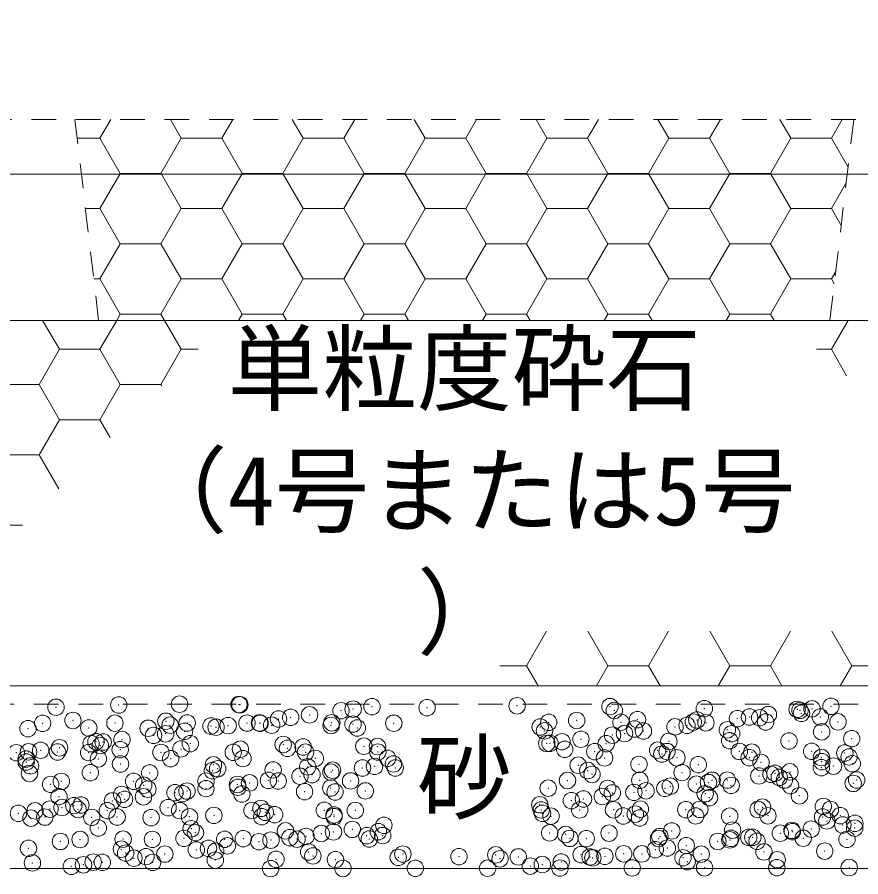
# Model space of a CAD drawing. Units: millimetres at full size; details may follow other scales. Extents: x 40781 to 122968, y -21714 to -2620.
# Drawn here: x 117758.3 to 118219.8, y -7121.5 to -6651.1 of the extents above; entities that cross this region are included whole.
import ezdxf
from ezdxf.enums import TextEntityAlignment as Align

# ---------------------------------------------------------------- set-up
doc = ezdxf.new("R2010")
doc.units = ezdxf.units.MM
doc.header["$LTSCALE"] = 18
doc.header["$PDMODE"] = 32
doc.header["$PDSIZE"] = 9
doc.linetypes.add('USER2', pattern=[1.35, 0.75, -0.6])
for name, color, linetype, lineweight in [('0_2', 7, 'Continuous', 9), ('ハッチング', 7, 'Continuous', 5), ('本体', 2, 'Continuous', 13)]:
    doc.layers.add(name, color=color, linetype=linetype, lineweight=lineweight)
doc.styles.add('ＭＳ ゴシック', font='')
doc.styles.get('ＭＳ ゴシック').set_extended_font_data('MS Gothic')

msp = doc.modelspace()

# ---------------------------------------------------------------- linework, layer by layer
at = {"layer": 'ハッチング'}
for p, q in [((117803.61, -6717.35), (117809.59, -6707)), ((117848.06, -6717.35), (117842.09, -6707)), ((117870.29, -6717.35), (117876.26, -6707)), ((117914.74, -6717.35), (117908.76, -6707)), ((117936.96, -6717.35), (117942.94, -6707)), ((117981.41, -6717.35), (117975.44, -6707)), ((118003.64, -6717.35), (118009.61, -6707)), ((118048.09, -6717.35), (118042.11, -6707)), ((118070.31, -6717.35), (118076.29, -6707)), ((118114.76, -6717.35), (118108.79, -6707)), ((118136.99, -6717.35), (118142.96, -6707)), ((118181.44, -6717.35), (118175.46, -6707)), ((118203.66, -6717.35), (118209.64, -6707)), ((117791.11, -6717.35), (117803.61, -6717.35)), ((117814.72, -6736.6), (117803.61, -6717.35)), ((117836.95, -6736.59), (117848.06, -6717.35)), ((117848.06, -6717.35), (117870.29, -6717.35)), ((117881.4, -6736.6), (117870.29, -6717.35)), ((117903.62, -6736.59), (117914.74, -6717.35)), ((117914.74, -6717.35), (117936.96, -6717.35)), ((117948.07, -6736.6), (117936.96, -6717.35)), ((117970.3, -6736.59), (117981.41, -6717.35)), ((117981.41, -6717.35), (118003.64, -6717.35)), ((118014.75, -6736.6), (118003.64, -6717.35)), ((118036.97, -6736.59), (118048.09, -6717.35)), ((118048.09, -6717.35), (118070.31, -6717.35)), ((118081.42, -6736.6), (118070.31, -6717.35)), ((118103.65, -6736.59), (118114.76, -6717.35)), ((118114.76, -6717.35), (118136.99, -6717.35)), ((118148.1, -6736.6), (118136.99, -6717.35)), ((118170.32, -6736.59), (118181.44, -6717.35)), ((118181.44, -6717.35), (118203.66, -6717.35)), ((118212.79, -6733.16), (118203.66, -6717.35)), ((117803.61, -6755.84), (117814.49, -6737)), ((117814.49, -6737), (117814.72, -6736.59)), ((117814.73, -6736.6), (117836.95, -6736.6)), ((117837.18, -6737), (117836.95, -6736.6)), ((117848.06, -6755.84), (117837.18, -6737)), ((117870.29, -6755.84), (117881.16, -6737)), ((117881.16, -6737), (117881.4, -6736.59)), ((117881.4, -6736.6), (117903.62, -6736.6)), ((117903.86, -6737), (117903.62, -6736.6)), ((117914.74, -6755.84), (117903.86, -6737)), ((117936.96, -6755.84), (117947.84, -6737)), ((117947.84, -6737), (117948.07, -6736.59)), ((117948.07, -6736.6), (117970.3, -6736.6)), ((117970.53, -6737), (117970.3, -6736.6)), ((117981.41, -6755.84), (117970.53, -6737)), ((118003.64, -6755.84), (118014.51, -6737)), ((118014.51, -6737), (118014.75, -6736.59)), ((118014.75, -6736.6), (118036.98, -6736.6)), ((118037.21, -6737), (118036.97, -6736.6)), ((118048.09, -6755.84), (118037.21, -6737)), ((118070.31, -6755.84), (118081.19, -6737)), ((118081.19, -6737), (118081.42, -6736.59)), ((118081.43, -6736.6), (118103.65, -6736.6)), ((118103.88, -6737), (118103.65, -6736.6)), ((118114.76, -6755.84), (118103.88, -6737)), ((118136.99, -6755.84), (118147.86, -6737)), ((118147.86, -6737), (118148.1, -6736.59)), ((118148.1, -6736.6), (118170.32, -6736.6)), ((118170.56, -6737), (118170.32, -6736.6)), ((118181.44, -6755.84), (118170.56, -6737)), ((118203.66, -6755.84), (118211.77, -6741.8)), ((117795.66, -6755.84), (117803.61, -6755.84)), ((117814.72, -6775.09), (117803.61, -6755.84)), ((117836.95, -6775.09), (117848.06, -6755.84)), ((117848.06, -6755.84), (117870.29, -6755.84)), ((117881.4, -6775.09), (117870.29, -6755.84)), ((117903.62, -6775.09), (117914.74, -6755.84)), ((117914.74, -6755.84), (117936.96, -6755.84)), ((117948.07, -6775.09), (117936.96, -6755.84)), ((117970.3, -6775.09), (117981.41, -6755.84)), ((117981.41, -6755.84), (118003.64, -6755.84)), ((118014.75, -6775.09), (118003.64, -6755.84)), ((118036.97, -6775.09), (118048.09, -6755.84)), ((118048.09, -6755.84), (118070.31, -6755.84)), ((118081.42, -6775.09), (118070.31, -6755.84)), ((118103.65, -6775.09), (118114.76, -6755.84)), ((118114.76, -6755.84), (118136.99, -6755.84)), ((118148.1, -6775.09), (118136.99, -6755.84)), ((118170.32, -6775.09), (118181.44, -6755.84)), ((118181.44, -6755.84), (118203.66, -6755.84)), ((118209.02, -6765.12), (118203.66, -6755.84)), ((117803.61, -6794.34), (117814.72, -6775.09)), ((117814.73, -6775.09), (117836.95, -6775.09)), ((117848.06, -6794.34), (117836.95, -6775.09)), ((117870.29, -6794.34), (117881.4, -6775.09)), ((117881.4, -6775.09), (117903.62, -6775.09)), ((117914.74, -6794.34), (117903.62, -6775.09)), ((117936.96, -6794.34), (117948.07, -6775.09)), ((117948.07, -6775.09), (117970.3, -6775.09)), ((117981.41, -6794.34), (117970.3, -6775.09)), ((118003.64, -6794.34), (118014.75, -6775.09)), ((118014.75, -6775.09), (118036.98, -6775.09)), ((118048.09, -6794.34), (118036.97, -6775.09)), ((118070.31, -6794.34), (118081.42, -6775.09)), ((118081.43, -6775.09), (118103.65, -6775.09)), ((118114.76, -6794.34), (118103.65, -6775.09)), ((118136.99, -6794.34), (118148.1, -6775.09)), ((118148.1, -6775.09), (118170.32, -6775.09)), ((118181.44, -6794.34), (118170.32, -6775.09)), ((118203.66, -6794.34), (118206.05, -6790.2)), ((117800.21, -6794.34), (117803.61, -6794.34)), ((117814.72, -6813.58), (117803.61, -6794.34)), ((117836.95, -6813.58), (117848.06, -6794.34)), ((117848.06, -6794.34), (117870.29, -6794.34)), ((117881.4, -6813.58), (117870.29, -6794.34)), ((117903.62, -6813.58), (117914.74, -6794.34)), ((117914.74, -6794.34), (117936.96, -6794.34)), ((117948.07, -6813.58), (117936.96, -6794.34)), ((117970.3, -6813.58), (117981.41, -6794.34)), ((117981.41, -6794.34), (118003.64, -6794.34)), ((118014.75, -6813.58), (118003.64, -6794.34)), ((118036.97, -6813.58), (118048.09, -6794.34)), ((118048.09, -6794.34), (118070.31, -6794.34)), ((118081.42, -6813.58), (118070.31, -6794.34)), ((118103.65, -6813.58), (118114.76, -6794.34)), ((118114.76, -6794.34), (118136.99, -6794.34)), ((118148.1, -6813.58), (118136.99, -6794.34)), ((118170.32, -6813.58), (118181.44, -6794.34)), ((118181.44, -6794.34), (118203.66, -6794.34)), ((118205.24, -6797.07), (118203.66, -6794.34)), ((117812.75, -6817), (117814.72, -6813.58)), ((117814.73, -6813.58), (117836.95, -6813.58)), ((117838.92, -6817), (117836.95, -6813.58)), ((117879.43, -6817), (117881.4, -6813.58)), ((117881.4, -6813.58), (117903.62, -6813.58)), ((117905.6, -6817), (117903.62, -6813.58)), ((117946.1, -6817), (117948.07, -6813.58)), ((117948.07, -6813.58), (117970.3, -6813.58)), ((117972.27, -6817), (117970.3, -6813.58)), ((118012.78, -6817), (118014.75, -6813.58)), ((118014.75, -6813.58), (118036.98, -6813.58)), ((118038.95, -6817), (118036.97, -6813.58)), ((118079.45, -6817), (118081.42, -6813.58)), ((118081.43, -6813.58), (118103.65, -6813.58)), ((118105.62, -6817), (118103.65, -6813.58)), ((118146.13, -6817), (118148.1, -6813.58)), ((118148.1, -6813.58), (118170.32, -6813.58)), ((118172.3, -6817), (118170.32, -6813.58)), ((117781.39, -6832.83), (117772.25, -6817)), ((117803.61, -6832.83), (117812.75, -6817)), ((117848.06, -6832.83), (117838.92, -6817)), ((118203.66, -6832.83), (118212.8, -6817)), ((117770.27, -6852.08), (117781.39, -6832.83)), ((117781.39, -6832.83), (117803.61, -6832.83)), ((117814.72, -6852.08), (117803.61, -6832.83)), ((117836.95, -6852.08), (117848.06, -6832.83)), ((117848.06, -6832.83), (117857.39, -6832.83)), ((118195.59, -6832.83), (118203.66, -6832.83)), ((118212, -6847.27), (118203.66, -6832.83)), ((117748.05, -6852.08), (117770.27, -6852.08)), ((117781.39, -6871.33), (117770.27, -6852.08)), ((117803.61, -6871.33), (117814.72, -6852.08)), ((117814.73, -6852.08), (117836.95, -6852.08)), ((117837.39, -6852.84), (117836.95, -6852.08)), ((117770.27, -6890.57), (117781.39, -6871.33)), ((117781.39, -6871.33), (117803.61, -6871.33)), ((117809.21, -6881.02), (117803.61, -6871.33)), ((117748.05, -6890.57), (117770.27, -6890.57)), ((117781.03, -6909.2), (117770.27, -6890.57)), ((117748.05, -6929.07), (117761.16, -6929.07)), ((118036.97, -7006.06), (118047.9, -6987.14)), ((118081.42, -7006.06), (118070.5, -6987.14)), ((118103.65, -7006.06), (118114.57, -6987.14)), ((118148.1, -7006.06), (118137.17, -6987.14)), ((118170.32, -7006.06), (118181.25, -6987.14)), ((118214.77, -7006.06), (118203.85, -6987.14)), ((118022.36, -7006.06), (118036.98, -7006.06)), ((118043.29, -7017), (118036.97, -7006.06)), ((118075.11, -7017), (118081.42, -7006.06)), ((118081.43, -7006.06), (118103.65, -7006.06)), ((118109.97, -7017), (118103.65, -7006.06)), ((118141.78, -7017), (118148.1, -7006.06)), ((118148.1, -7006.06), (118170.32, -7006.06)), ((118176.64, -7017), (118170.32, -7006.06)), ((118208.46, -7017), (118214.77, -7006.06)), ((118214.77, -7006.06), (118237, -7006.06))]:
    msp.add_line(p, q, dxfattribs=at)
at = {"layer": 'ハッチング', "linetype": 'USER2', "lineweight": 9}
msp.add_lwpolyline([(118372.88, -6217), (118582.88, -6217), (118582.88, -7027), (117422.88, -7027), (117422.88, -6217), (117632.88, -6217)], dxfattribs=at)
at = {"layer": 'ハッチング', "lineweight": 20}
msp.add_lwpolyline([(117632.88, -6227), (117432.88, -6227), (117432.88, -7017), (118572.88, -7017), (118572.88, -6227), (118372.88, -6227)], dxfattribs=at)
msp.add_lwpolyline([(117432.88, -7117), (118572.88, -7117), (118572.88, -7017), (117432.88, -7017)], close=True, dxfattribs=at)
at = {"layer": 'ハッチング'}
for p in [(117779.57, -7028.68), (117813.87, -7027.45), (117847.12, -7027.02), (117879.61, -7027.18), (117880.14, -7027.34), (117935.47, -7030.59), (117942.08, -7029.72), (117952.4, -7028.36), (117982.53, -7028.9), (118031.76, -7027.88), (118082.58, -7028.31), (118084.92, -7030.46), (118134.14, -7029.44), (118184.96, -7029.87), (118186.48, -7030.42), (118193.09, -7029.55), (118203.41, -7028.19), (117788.81, -7035.91), (117901.28, -7035.09), (117907.89, -7034.22), (117918.22, -7032.86), (118064.36, -7035.92), (118097.6, -7035.5), (118130.09, -7035.65), (118152.29, -7034.92), (118158.9, -7034.05), (118164.39, -7034.42), (118169.23, -7032.69), (118187.3, -7032.02), (118197.63, -7033.99), (117764.26, -7040.43), (117772.22, -7037.47), (117797.5, -7040.01), (117811.77, -7037.39), (117829.99, -7040.17), (117839.63, -7036.34), (117841.97, -7038.49), (117851.32, -7037.32), (117864.29, -7038.93), (117867.1, -7039.59), (117873.71, -7038.72), (117884.03, -7037.36), (117890.87, -7037.25), (117891.19, -7037.47), (117897.53, -7038.51), (117930.02, -7038.66), (117930.42, -7037.18), (117942.01, -7037.9), (117944.35, -7040.05), (117964.32, -7037.43), (118044.4, -7039.46), (118049.07, -7036.96), (118088.62, -7036.89), (118095.96, -7040.58), (118118.11, -7039.42), (118124.72, -7038.55), (118128.17, -7036.82), (118135.04, -7037.2), (118167.71, -7036.75), (118207.26, -7036.68), (117832.91, -7044.09), (117839.52, -7043.22), (117849.85, -7041.86), (118046.74, -7041.61), (118083.92, -7043.93), (118090.53, -7043.06), (118100.86, -7041.7), (118146.78, -7041.02), (118149.12, -7043.17), (118198.35, -7042.14), (117798.73, -7048.59), (117801.45, -7047.49), (117803.79, -7049.63), (117805.34, -7047.72), (117815.66, -7046.36), (117853.02, -7048.61), (117903.83, -7049.05), (117947.95, -7049.99), (117955.4, -7050.17), (118047.98, -7048.49), (118049.74, -7048.43), (118056.35, -7047.56), (118066.67, -7046.2), (118080.47, -7048.64), (118114.77, -7047.41), (118148.02, -7046.98), (118180.5, -7047.14), (118214.8, -7045.9), (117757.84, -7053.57), (117764.54, -7053.09), (117771.15, -7052.22), (117780.37, -7053.15), (117781.48, -7050.86), (117797.39, -7053.5), (117814.67, -7051.92), (117836.94, -7053.43), (117847.92, -7051.49), (117876.49, -7053.36), (117880.41, -7051.65), (117906.17, -7051.19), (117914.71, -7050.41), (117916.04, -7053.29), (117955.59, -7053.21), (118057.79, -7051.73), (118074.24, -7053), (118108.61, -7052.17), (118110.95, -7054.31), (118113.79, -7052.93), (118153.34, -7052.86), (118160.17, -7053.29), (118192.89, -7052.78), (118210.99, -7053.73), (117763.2, -7056.99), (117763.27, -7058.64), (117802.75, -7056.91), (117842.29, -7056.84), (117881.84, -7056.77), (117921.39, -7056.7), (117960.94, -7056.63), (117964.11, -7059.7), (118079.59, -7056.41), (118119.14, -7056.34), (118158.69, -7056.27), (118165.19, -7058.89), (118198.24, -7056.2), (118198.43, -7058.47), (118213.33, -7055.87), (118215.12, -7059.53), (117765.61, -7060.78), (117814.84, -7059.76), (117865.09, -7063.4), (117865.66, -7060.19), (117868, -7062.34), (117898.33, -7062.98), (117917.22, -7061.32), (117929.93, -7064.2), (117930.82, -7063.13), (117947.18, -7061.93), (117953.79, -7061.06), (117965.12, -7061.9), (118065.16, -7060.39), (118070.43, -7063.31), (118098.4, -7059.97), (118122, -7064.44), (118130.89, -7060.13), (118180.94, -7064.04), (118198.19, -7061.76), (118204.8, -7060.89), (117765.06, -7064.91), (117798.3, -7064.48), (117830.79, -7064.64), (117861.57, -7069.12), (117895.74, -7068.7), (117901.12, -7069.05), (117912.99, -7066.43), (117919.6, -7065.56), (117940.67, -7068.98), (118059.32, -7068.77), (118072.77, -7065.46), (118098.87, -7068.69), (118138.42, -7068.62), (118146.75, -7068.54), (118164, -7066.26), (118170.61, -7065.39), (118172.81, -7064.87), (118175.15, -7067.02), (118177.97, -7068.55), (118217.52, -7068.48), (117776.66, -7070.9), (117782.48, -7069.27), (117822.03, -7069.2), (117827.48, -7071.34), (117829.82, -7073.49), (117861.56, -7073.2), (117878.81, -7070.93), (117879.05, -7072.46), (117885.42, -7070.06), (117929.86, -7072.9), (118048.78, -7072.96), (118081.27, -7073.11), (118112.57, -7073.04), (118115.57, -7071.88), (118129.82, -7070.77), (118136.43, -7069.9), (118148.82, -7071.45), (118181.3, -7071.61), (118215.6, -7070.37), (117781.17, -7077.62), (117815.47, -7076.39), (117827.37, -7077.7), (117844.62, -7075.43), (117848.72, -7075.96), (117851.23, -7074.56), (117881.21, -7076.12), (117915.51, -7074.88), (117932.2, -7075.05), (117948.75, -7074.46), (118078.38, -7077.54), (118083.82, -7075.58), (118095.63, -7075.27), (118102.24, -7074.4), (118134.64, -7076.02), (118136.98, -7078.16), (118186.2, -7077.14), (117789.3, -7082.49), (117793.19, -7082.2), (117810.44, -7079.93), (117817.05, -7079.06), (118044.19, -7082.04), (118061.44, -7079.77), (118068.06, -7078.9), (118199.23, -7082.94), (117759, -7086.7), (117768.1, -7085.38), (117776.25, -7084.43), (117782.86, -7083.56), (117791.64, -7084.63), (117807.65, -7085.3), (117840.87, -7083.61), (117847.2, -7085.23), (117865.89, -7087.87), (117886.75, -7085.16), (117891.69, -7084.05), (117894.03, -7086.19), (117899.13, -7087.45), (117926.3, -7085.09), (117931.62, -7087.6), (117943.25, -7085.17), (118044.94, -7084.87), (118045.64, -7086.73), (118065.96, -7084.86), (118084.49, -7084.8), (118096.46, -7087.17), (118099.2, -7084.44), (118124.04, -7084.73), (118131.69, -7084.6), (118163.59, -7084.66), (118165.99, -7083.36), (118203.14, -7084.59), (117765.86, -7089.38), (117773.45, -7088.79), (117799.1, -7088.95), (117813, -7088.72), (117831.59, -7089.11), (117852.55, -7088.64), (117892.1, -7088.57), (117931.65, -7088.5), (118050.3, -7088.28), (118089.85, -7088.21), (118098.8, -7089.31), (118129.4, -7088.14), (118148.03, -7088.29), (118168.95, -7088.07), (118198.84, -7088.73), (118201.18, -7090.87), (118208.5, -7088), (118216.51, -7092.23), (117802.69, -7094.76), (117853.51, -7095.19), (117855.85, -7097.34), (117905.08, -7096.32), (117931.31, -7096.9), (117941.64, -7095.54), (117955.89, -7096.75), (117958.89, -7093.27), (118116.37, -7096.35), (118149.62, -7095.92), (118182.1, -7096.08), (118182.32, -7096.74), (118192.65, -7095.38), (118209.9, -7093.1), (118216.4, -7094.84), (117792.73, -7101.07), (117816.27, -7100.86), (117832.28, -7101), (117849.52, -7100.44), (117871.83, -7100.93), (117882.01, -7100.59), (117897.13, -7101.4), (117907.45, -7100.04), (117911.38, -7100.86), (117916.31, -7099.36), (117924.7, -7097.77), (117949.55, -7098.93), (117950.93, -7100.78), (117958.23, -7098.9), (118049.58, -7097.43), (118058.28, -7098.31), (118060.62, -7100.46), (118069.58, -7100.57), (118082.07, -7097.58), (118109.13, -7100.5), (118109.85, -7099.44), (118148.14, -7101.24), (118148.68, -7100.42), (118158.46, -7099.88), (118160.67, -7099.87), (118163.01, -7102.02), (118175.71, -7097.61), (118188.23, -7100.35), (118212.23, -7100.99), (117764.51, -7105.9), (117781.97, -7102.1), (117815.33, -7106.34), (117856.33, -7106.77), (117862.94, -7105.9), (117873.27, -7104.54), (117890.52, -7102.27), (118107.34, -7106.61), (118113.95, -7105.74), (118124.28, -7104.38), (118141.53, -7102.11), (117817.67, -7108.48), (117822.15, -7111.27), (117828.76, -7110.4), (117839.08, -7109.04), (117866.9, -7107.46), (117917.72, -7107.9), (117920.06, -7110.04), (117966.72, -7110.84), (117969.28, -7109.02), (117999.97, -7110.41), (118020.1, -7109.46), (118032.45, -7110.57), (118066.76, -7109.33), (118071.67, -7110.58), (118073.15, -7111.11), (118079.76, -7110.24), (118090.09, -7108.88), (118100, -7108.91), (118122.49, -7111.02), (118132.49, -7109.07), (118166.79, -7107.83), (118200.03, -7107.41), (117766.66, -7113.85), (117787.96, -7115.77), (117794.57, -7114.9), (117799.9, -7113.42), (117804.9, -7113.54), (117832.39, -7113.58), (117866.69, -7112.34), (117899.93, -7111.92), (117932.42, -7112.07), (118022.44, -7111.6), (118038.97, -7115.61), (118045.58, -7114.74), (118055.9, -7113.38), (118124.83, -7113.16), (118174.06, -7112.14), (117897, -7116.96), (117936.55, -7116.89), (117976.1, -7116.82), (118015.65, -7116.75), (118055.2, -7116.68), (118094.75, -7116.6), (118134.3, -7116.53), (118173.85, -7116.46), (118213.4, -7116.39)]:
    msp.add_point(p, dxfattribs=at)
at = {"layer": '本体', "linetype": 'USER2', "lineweight": 9}
for p, q in [((118289.88, -6707), (117715.88, -6707)), ((117802.88, -6817), (117789.88, -6707)), ((118215.88, -6707), (118202.88, -6817))]:
    msp.add_line(p, q, dxfattribs=at)
at = {"layer": '本体'}
for p, q in [((117632.88, -6737), (118372.88, -6737)), ((117707.88, -6737), (118297.88, -6737)), ((117632.88, -6817), (118372.88, -6817))]:
    msp.add_line(p, q, dxfattribs=at)

# ---------------------------------------------------------------- texts
at = {"layer": '0_2', "style": 'ＭＳ ゴシック'}
for s, p in [('単粒度砕石', (117873.38, -6824.43)), ('（4号または5号', (117821.58, -6891.1)), ('）', (117976.98, -6957.77))]:
    msp.add_text(s, height=37.98, dxfattribs=at).set_placement(p, align=Align.TOP_LEFT)
msp.add_text('砂', height=37.98, dxfattribs=at).set_placement((118002.88, -7067), align=Align.MIDDLE_CENTER)

doc.saveas('drawing.dxf')
